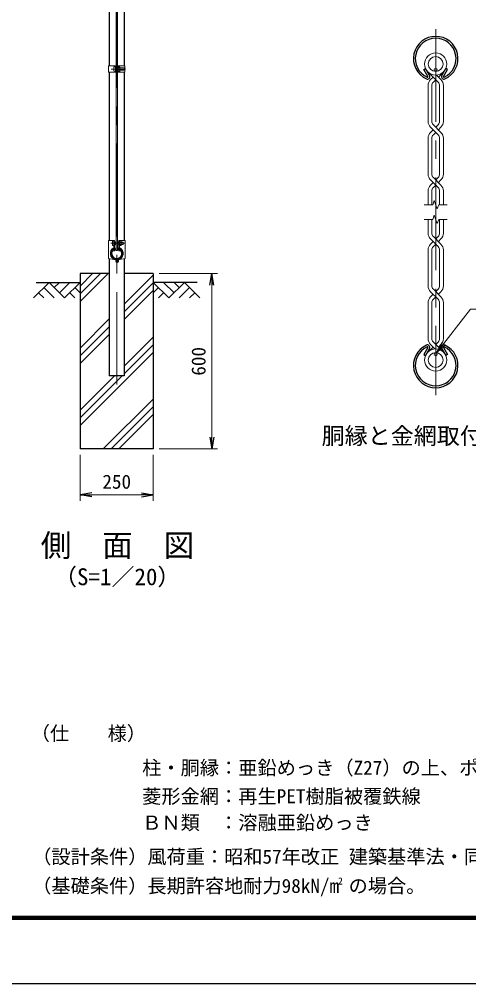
# Model space of a CAD drawing. Units: millimetres, scale not verified. Extents: x -4200 to 4200, y -2970 to 2970.
# Drawn here: x -376 to 1160, y -2970 to 331 of the extents above; entities that cross this region are included whole.
import ezdxf
from ezdxf.enums import TextEntityAlignment as Align

# ---------------------------------------------------------------- set-up
doc = ezdxf.new("R2010")
doc.units = ezdxf.units.MM
doc.header["$LTSCALE"] = 10
doc.linetypes.add('USER1', pattern=[50.8, 31.75, -6.35, 6.35, -6.35])
for name, color, linetype, lineweight in [('0-0_D-TTL-TXT', 7, 'Continuous', 25), ('0-1_D-BMK', 2, 'USER1', 13), ('0-2_D-STR1', 1, 'Continuous', 25), ('0-3_D-STR-DIM', 7, 'Continuous', 13), ('0-4_0', 7, 'Continuous', 25), ('0-6_D-BGD', 7, 'Continuous', 25), ('0-7_D-STR4', 7, 'Continuous', 25), ('0-8_D-DCR-HCH', 7, 'Continuous', 13), ('0-9_D-STR2', 7, 'Continuous', 13), ('0-A_D-STR3', 3, 'Continuous', 13), ('0-B_D-STR-TXT', 7, 'Continuous', 13), ('0-C_D-TTL', 7, 'Continuous', 25)]:
    doc.layers.add(name, color=color, linetype=linetype, lineweight=lineweight)
doc.styles.add('ＭＳ ゴシック', font='')
doc.styles.get('ＭＳ ゴシック').set_extended_font_data('MS Gothic')

# ---------------------------------------------------------------- blocks, each defined once
blk = doc.blocks.new('_Open')
at = {"layer": '0-4_0'}
blk.add_line((-10, 1.667), (0, 0), dxfattribs=at)
blk.add_lwpolyline([(-10, -1.667), (0, 0), (-10, 0)], dxfattribs=at)

msp = doc.modelspace()

# ---------------------------------------------------------------- linework, layer by layer
at = {"layer": '0-1_D-BMK'}
for p, q in [((-43.35, 1937.29), (-43.35, -919.77)), ((1047.29, 297.13), (1047.29, -955.19)), ((-62.63, 160.23), (-13.75, 160.23)), ((-63.68, -435.77), (-14.8, -435.77))]:
    msp.add_line(p, q, dxfattribs=at)
at = {"layer": '0-2_D-STR1'}
for p, q in [((-68.75, 799.73), (-68.75, 170.73)), ((-17.95, 799.73), (-17.95, 170.73)), ((-68.75, 149.73), (-68.75, -426.77)), ((-17.95, 149.73), (-17.95, -426.77)), ((1006.56, 158.92), (1012.11, 162.13)), ((1020.59, 134.61), (1006.56, 158.92)), ((1026.15, 137.81), (1012.11, 162.13)), ((1068.42, 137.81), (1082.46, 162.13)), ((1073.98, 134.61), (1088.02, 158.92)), ((1088.02, 158.92), (1082.46, 162.13)), ((-50.02, -455.44), (-53.53, -461.52)), ((-53.53, -461.52), (-52.14, -462.32)), ((-48.64, -456.24), (-52.14, -462.32)), ((-38.07, -456.24), (-34.56, -462.32)), ((-36.68, -455.44), (-33.17, -461.52)), ((-33.17, -461.52), (-34.56, -462.32)), ((-68.75, -488.44), (-68.75, -889.77)), ((-17.95, -488.44), (-17.95, -889.77)), ((1020.59, -792.67), (1006.56, -816.98)), ((1006.56, -816.98), (1012.11, -820.19)), ((1026.15, -795.88), (1012.11, -820.19)), ((1068.42, -795.88), (1082.46, -820.19)), ((1073.98, -792.67), (1088.02, -816.98)), ((1088.02, -816.98), (1082.46, -820.19)), ((-17.95, -889.77), (-68.75, -889.77))]:
    msp.add_line(p, q, dxfattribs=at)
for centre, radius, start, end in [((1047.29, 195.93), 76.2, 294.32478, 245.67522), ((1047.29, 195.93), 69.78, 294.32478, 245.67522), ((1019.2, 133.8), 8.02, 245.67522, 30), ((1019.2, 133.8), 1.6, 245.67522, 30), ((1075.37, 133.8), 8.02, 150, 294.32478), ((1075.37, 133.8), 1.6, 150, 294.32478), ((-43.35, -470.77), 19.05, 114.32478, 65.67522), ((-43.35, -470.77), 17.45, 114.32478, 65.67522), ((-50.37, -455.24), 2, 330, 114.32478), ((-50.37, -455.24), 0.401, 330, 114.32478), ((-36.33, -455.24), 2, 65.67522, 210), ((-36.33, -455.24), 0.401, 65.67522, 210), ((1047.29, -853.99), 76.2, 114.32478, 65.67522), ((1047.29, -853.99), 69.78, 114.32478, 65.67522), ((1019.2, -791.87), 8.02, 330, 114.32478), ((1019.2, -791.87), 1.6, 330, 114.32478), ((1075.37, -791.87), 8.02, 65.67522, 210), ((1075.37, -791.87), 1.6, 65.67522, 210)]:
    msp.add_arc(centre, radius, start, end, dxfattribs=at)
at = {"layer": '0-3_D-STR-DIM'}
for p, q in [((1042.15, -289.94), (1037.02, -304.03)), ((1052.42, -318.13), (1042.15, -289.94)), ((1008.15, -304.03), (1037.02, -304.03)), ((1057.55, -304.03), (1052.42, -318.13)), ((1057.55, -304.03), (1086.42, -304.03)), ((1008.15, -354.03), (1037.02, -354.03)), ((1042.15, -339.94), (1037.02, -354.03)), ((1052.42, -368.13), (1042.15, -339.94)), ((1057.55, -354.03), (1052.42, -368.13)), ((1057.55, -354.03), (1086.42, -354.03)), ((101.65, -539.77), (301.65, -539.77)), ((281.65, -1099.77), (281.65, -579.77)), ((101.65, -1139.77), (301.65, -1139.77)), ((-168.35, -1159.77), (-168.35, -1317.09)), ((81.65, -1159.77), (81.65, -1317.09)), ((-128.35, -1297.09), (41.65, -1297.09))]:
    msp.add_line(p, q, dxfattribs=at)
at = {"layer": '0-6_D-BGD'}
for p, q in [((-318.35, -569.77), (-168.35, -569.77)), ((231.65, -569.77), (81.65, -569.77))]:
    msp.add_line(p, q, dxfattribs=at)
at = {"layer": '0-7_D-STR4'}
for p, q in [((-168.35, -539.77), (-168.35, -1139.77)), ((-68.75, -539.77), (-168.35, -539.77)), ((81.65, -539.77), (-17.95, -539.77)), ((81.65, -539.77), (81.65, -1139.77)), ((81.65, -1139.77), (-168.35, -1139.77))]:
    msp.add_line(p, q, dxfattribs=at)
at = {"layer": '0-8_D-DCR-HCH'}
for p, q in [((-168.35, -635.5), (-72.62, -539.77)), ((-168.35, -608.99), (-99.14, -539.77)), ((-168.35, -582.47), (-125.66, -539.77)), ((-17.95, -644.2), (81.65, -544.6)), ((-274.78, -569.77), (-327.99, -622.99)), ((-292.51, -587.51), (-256.88, -622.99)), ((-274.78, -569.77), (-221.56, -622.99)), ((-257.04, -587.51), (-239.3, -569.77)), ((-239.3, -605.25), (-203.83, -569.77)), ((-221.56, -622.99), (-168.35, -569.77)), ((-186.09, -587.51), (-168.35, -605.17)), ((-17.95, -670.72), (81.65, -571.12)), ((134.86, -622.99), (81.65, -569.77)), ((99.39, -587.51), (81.65, -605.17)), ((152.6, -605.25), (117.12, -569.77)), ((188.07, -569.77), (134.86, -622.99)), ((170.43, -587.6), (152.6, -569.77)), ((205.81, -587.51), (170.17, -622.99)), ((188.07, -569.77), (241.28, -622.99)), ((-310.25, -605.25), (-292.43, -622.99)), ((-203.83, -605.25), (-186.01, -622.99)), ((-17.95, -697.23), (81.65, -597.63)), ((117.12, -605.25), (99.3, -622.99)), ((223.55, -605.25), (205.73, -622.99)), ((-168.35, -794.6), (-68.75, -695)), ((-168.35, -821.12), (-68.75, -721.52)), ((-168.35, -847.63), (-68.75, -748.03)), ((-17.95, -856.33), (81.65, -756.73)), ((-17.95, -882.85), (81.65, -783.25)), ((-168.35, -1059.77), (81.65, -809.77)), ((-168.35, -1033.25), (-24.88, -889.77)), ((-168.35, -1006.73), (-51.39, -889.77)), ((-89.26, -1139.77), (81.65, -968.86)), ((-62.74, -1139.77), (81.65, -995.38)), ((-36.23, -1139.77), (81.65, -1021.9))]:
    msp.add_line(p, q, dxfattribs=at)
at = {"layer": '0-9_D-STR2'}
for p, q in [((1047.29, 123.87), (1023.56, 147.6)), ((1029.4, 124.13), (1038.21, 132.94)), ((1065.17, 124.13), (1049.91, 139.4)), ((1056.36, 132.94), (1071.01, 147.6)), ((1021.2, 104.33), (1021.2, -18.92)), ((1034.03, 103.32), (1034.03, -17.91)), ((1039.18, 115.77), (1047.29, 123.87)), ((1055.39, 115.77), (1047.29, 123.87)), ((1060.54, 103.32), (1060.54, -17.91)), ((1073.37, 104.33), (1073.37, -18.92)), ((1065.17, -56.34), (1039.18, -30.35)), ((1055.39, -30.35), (1047.29, -38.46)), ((1047.29, -56.61), (1029.4, -38.72)), ((1038.21, -47.53), (1029.4, -56.34)), ((1029.4, -56.34), (1038.21, -47.53)), ((1039.18, -64.71), (1047.29, -56.61)), ((1055.39, -64.71), (1047.29, -56.61)), ((1065.17, -38.72), (1056.36, -47.53)), ((1021.2, -76.14), (1021.2, -199.39)), ((1034.03, -77.15), (1034.03, -198.38)), ((1060.54, -77.15), (1060.54, -198.38)), ((1073.37, -76.14), (1073.37, -199.39)), ((1047.29, -237.08), (1029.4, -219.19)), ((1038.21, -228), (1029.4, -236.82)), ((1029.4, -236.82), (1038.21, -228)), ((1065.17, -236.82), (1039.18, -210.83)), ((1055.39, -210.83), (1047.29, -218.93)), ((1065.17, -219.19), (1056.36, -228)), ((1021.2, -256.62), (1021.2, -304.03)), ((1034.03, -257.63), (1034.03, -304.03)), ((1039.18, -245.18), (1047.29, -237.08)), ((1055.39, -245.18), (1047.29, -237.08)), ((1060.54, -257.63), (1060.54, -304.03)), ((1073.37, -256.62), (1073.37, -304.03)), ((1021.2, -401.45), (1021.2, -354.03)), ((1034.03, -400.44), (1034.03, -354.03)), ((1060.54, -400.44), (1060.54, -354.03)), ((1073.37, -401.45), (1073.37, -354.03)), ((1055.39, -447.24), (1029.4, -421.25)), ((1065.17, -438.87), (1039.18, -412.88)), ((1055.39, -412.88), (1047.29, -420.99)), ((1065.17, -421.25), (1056.36, -430.06)), ((1021.2, -581.92), (1021.2, -458.67)), ((1038.21, -430.06), (1029.4, -438.87)), ((1034.03, -580.91), (1034.03, -459.68)), ((1047.29, -439.14), (1039.18, -447.24)), ((1060.54, -580.91), (1060.54, -459.68)), ((1073.37, -581.92), (1073.37, -458.67)), ((1065.17, -619.35), (1039.18, -593.36)), ((1055.39, -593.36), (1047.29, -601.46)), ((1055.39, -627.71), (1029.4, -601.72)), ((1038.21, -610.53), (1029.4, -619.35)), ((1047.29, -619.61), (1039.18, -627.71)), ((1065.17, -601.72), (1056.36, -610.53)), ((1021.2, -762.4), (1021.2, -639.15)), ((1034.03, -761.39), (1034.03, -640.16)), ((1060.54, -761.39), (1060.54, -640.16)), ((1073.37, -762.4), (1073.37, -639.15)), ((1038.21, -791.01), (1023.56, -805.66)), ((1029.4, -782.19), (1044.66, -797.46)), ((1039.18, -773.83), (1071.01, -805.66)), ((1055.39, -773.83), (1047.29, -781.93)), ((1065.17, -782.19), (1056.36, -791.01))]:
    msp.add_line(p, q, dxfattribs=at)
for centre, radius in [((1047.29, 177.41), 38.1), ((1047.29, 177.41), 25.27), ((1047.29, -835.47), 38.1), ((1047.29, -835.47), 25.27)]:
    msp.add_circle(centre, radius, dxfattribs=at)
for centre, radius, start, end in [((1049.2, 104.33), 28, 135, 180), ((1049.2, 104.33), 15.2, 131.19984, 183.80396), ((1045.37, 104.33), 15.2, 356.19604, 48.80016), ((1045.37, 104.33), 28, 0, 45), ((1049.2, -18.92), 28, 180, 225), ((1049.2, -18.92), 15.2, 176.19604, 228.80016), ((1045.37, -18.92), 15.2, 311.19984, 3.80396), ((1045.37, -18.92), 28, 315, 0), ((1049.2, -76.14), 28, 135, 180), ((1049.2, -76.14), 15.2, 131.19984, 183.80396), ((1045.37, -76.14), 15.2, 356.19604, 48.80016), ((1045.37, -76.14), 28, 0, 45), ((1049.2, -199.39), 28, 180, 225), ((1049.2, -199.39), 15.2, 176.19604, 228.80016), ((1045.37, -199.39), 15.2, 311.19984, 3.80396), ((1045.37, -199.39), 28, 315, 0), ((1049.2, -256.62), 28, 135, 180), ((1049.2, -256.62), 15.2, 131.19984, 183.80396), ((1045.37, -256.62), 15.2, 356.19604, 48.80016), ((1045.37, -256.62), 28, 0, 45), ((1049.2, -401.45), 28, 180, 225), ((1049.2, -401.45), 15.2, 176.19604, 228.80016), ((1045.37, -401.45), 15.2, 311.19984, 3.80396), ((1045.37, -401.45), 28, 315, 0), ((1049.2, -458.67), 28, 135, 180), ((1049.2, -458.67), 15.2, 131.19984, 183.80396), ((1045.37, -458.67), 15.2, 356.19604, 48.80016), ((1045.37, -458.67), 28, 0, 45), ((1049.2, -581.92), 28, 180, 225), ((1049.2, -581.92), 15.2, 176.19604, 228.80016), ((1045.37, -581.92), 15.2, 311.19984, 3.80396), ((1045.37, -581.92), 28, 315, 0), ((1049.2, -639.15), 28, 135, 180), ((1045.37, -639.15), 28, 0, 45), ((1049.2, -639.15), 15.2, 131.19984, 183.80396), ((1045.37, -639.15), 15.2, 356.19604, 48.80016), ((1049.2, -762.4), 28, 180, 225), ((1049.2, -762.4), 15.2, 176.19604, 228.80016), ((1045.37, -762.4), 15.2, 311.19984, 3.80396), ((1045.37, -762.4), 28, 315, 0)]:
    msp.add_arc(centre, radius, start, end, dxfattribs=at)
at = {"layer": '0-A_D-STR3'}
for p, q in [((-45.6, 1446.23), (-45.6, -460.77)), ((-41.1, 1446.23), (-41.1, -460.77)), ((-71.05, 170.73), (-45.6, 170.73)), ((-52.7, 166.73), (-52.7, 153.73)), ((-47.9, 170.73), (-47.9, 149.73)), ((-47.9, 168.23), (-47.9, 152.23)), ((-47.9, 166.43), (-47.9, 154.03)), ((-41.1, 170.73), (-15.65, 170.73)), ((-38.8, 170.73), (-38.8, 149.73)), ((-33.3, 168.33), (-38.8, 168.33)), ((-38.8, 168.33), (-38.8, 152.13)), ((-38.8, 166.43), (-38.8, 154.03)), ((-32.3, 166.15), (-32.3, 154.19)), ((-15.65, 170.73), (-15.65, 149.73)), ((-41.1, 149.73), (-15.65, 149.73)), ((-33.3, 164.28), (-38.8, 164.28)), ((-33.3, 156.18), (-38.8, 156.18)), ((-33.3, 152.13), (-38.8, 152.13)), ((-32.3, 164.23), (-16.9, 164.23)), ((-32.3, 156.23), (-16.9, 156.23)), ((-16.9, 164.23), (-16.9, 156.23)), ((-71.9, -426.77), (-71.9, -487.86)), ((-71.9, -426.77), (-50.35, -426.77)), ((-52.65, -426.77), (-52.65, -449.6)), ((-50.35, -426.77), (-50.35, -449.6)), ((-36.35, -426.77), (-36.35, -449.6)), ((-36.35, -426.77), (-14.8, -426.77)), ((-34.05, -426.77), (-34.05, -449.6)), ((-28.55, -427.67), (-34.05, -427.67)), ((-14.8, -426.77), (-14.8, -487.86)), ((-57.45, -429.27), (-57.45, -442.27)), ((-48.65, -430.46), (-50.35, -430.46)), ((-48.65, -441.09), (-50.35, -441.09)), ((-48.65, -430.46), (-48.65, -441.09)), ((-48.65, -431.77), (-45.6, -431.77)), ((-48.65, -439.77), (-45.6, -439.77)), ((-45.6, -460.77), (-41.1, -460.77)), ((-41.1, -431.77), (-36.35, -431.77)), ((-41.1, -439.77), (-36.35, -439.77)), ((-28.55, -431.72), (-34.05, -431.72)), ((-28.55, -439.82), (-34.05, -439.82)), ((-28.55, -443.87), (-34.05, -443.87)), ((-27.55, -429.86), (-27.55, -441.81)), ((-27.55, -431.77), (-21.65, -431.77)), ((-27.55, -439.77), (-21.65, -439.77)), ((-21.65, -431.77), (-21.65, -439.77)), ((-71.9, -487.86), (-47.46, -492.39)), ((-46.65, -493.37), (-46.65, -498.77)), ((-44.35, -493.37), (-44.35, -498.77)), ((-42.35, -493.37), (-42.35, -498.27)), ((-40.05, -493.37), (-40.05, -498.77)), ((-40.05, -493.37), (-37.75, -493.37)), ((-14.8, -487.86), (-39.24, -492.39)), ((-37.75, -493.37), (-37.75, -498.77)), ((-43.35, -499.77), (-41.05, -499.77)), ((-43.35, -502.07), (-41.05, -502.07)), ((-42.35, -498.27), (-40.05, -498.27))]:
    msp.add_line(p, q, dxfattribs=at)
msp.add_lwpolyline([(-71.05, 170.73), (-71.05, 149.73), (-45.6, 149.73)], dxfattribs=at)
for centre in [(1047.29, 157.34), (1047.29, -815.4)]:
    msp.add_circle(centre, 5.2, dxfattribs=at)
for centre, radius, start, end in [((-34.84, 166.31), 2.54, 307.21089, 52.78911), ((-41, 160.23), 8.7, 332.26063, 27.73937), ((-34.85, 154.16), 2.55, 307.42505, 52.57495), ((-24.4, 160.23), 8.5, 331.92751, 28.07249), ((-30.09, -429.7), 2.54, 307.21089, 52.78911), ((-43.35, -470.77), 22, 118.0884, 259.22478), ((-43.35, -470.77), 19.7, 118.0884, 259.22478), ((-54.65, -449.6), 2, 298.0884, 0), ((-54.65, -449.6), 4.3, 298.0884, 0), ((-43.35, -470.77), 19.7, 280.77522, 61.9116), ((-43.35, -470.77), 22, 280.77522, 61.9116), ((-32.05, -449.6), 4.3, 180, 241.9116), ((-32.05, -449.6), 2, 180, 241.9116), ((-36.25, -435.77), 8.7, 332.26063, 27.73937), ((-30.1, -441.85), 2.55, 307.42505, 52.57495), ((-29.15, -435.77), 8.5, 331.92751, 28.07249), ((-47.65, -493.37), 1, 0, 79.22478), ((-47.65, -493.37), 3.3, 0, 79.22478), ((-39.05, -493.37), 3.3, 100.77522, 180), ((-39.05, -493.37), 1, 100.77522, 180), ((-43.35, -498.77), 3.3, 180, 270), ((-43.35, -498.77), 1, 180, 270), ((-41.05, -498.77), 3.3, 270, 0), ((-41.05, -498.77), 1, 270, 0)]:
    msp.add_arc(centre, radius, start, end, dxfattribs=at)
for centre, start_param, end_param in [((-47.9, 166.73), 1.5707963, 3.1415927), ((-47.9, 153.73), 3.1415927, 4.712389), ((-52.65, -429.27), 1.5707963, 3.1415927), ((-52.65, -442.27), 3.1415927, 4.712389)]:
    msp.add_ellipse(centre, major_axis=(4.8, 0), ratio=0.3125, start_param=start_param, end_param=end_param, dxfattribs=at)
at = {"layer": '0-B_D-STR-TXT'}
msp.add_lwpolyline([(1548.16, -661.17), (1166.23, -661.17), (1051.68, -809.7)], dxfattribs=at)
at = {"layer": '0-C_D-TTL', "color": 2}
msp.add_lwpolyline([(-4199.68, 2970.23), (4200.32, 2970.23), (4200.32, -2969.77), (-4199.68, -2969.77)], close=True, dxfattribs=at)
at = {"layer": '0-C_D-TTL'}
for points in [[(-3929.68, 2750.23), (3930.32, 2750.23), (3930.32, -2749.77), (-3929.68, -2749.77)], [(-3927.18, 2747.73), (3927.82, 2747.73), (3927.82, -2747.27), (-3927.18, -2747.27)], [(-3924.68, 2745.23), (3925.32, 2745.23), (3925.32, -2744.77), (-3924.68, -2744.77)], [(-3922.18, 2742.73), (3922.82, 2742.73), (3922.82, -2742.27), (-3922.18, -2742.27)], [(-3919.68, 2740.23), (3920.32, 2740.23), (3920.32, -2739.77), (-3919.68, -2739.77)]]:
    msp.add_lwpolyline(points, close=True, dxfattribs=at)

# ---------------------------------------------------------------- block references
at = {"layer": '0-3_D-STR-DIM', "xscale": 4, "yscale": 4}
for p, rotation in [((281.65, -539.77), 90), ((281.65, -1139.77), 270), ((-168.35, -1297.09), 180)]:
    msp.add_blockref('_Open', p, dxfattribs=dict(at, rotation=rotation))
msp.add_blockref('_Open', (81.65, -1297.09), dxfattribs=at)
at = {"layer": '0-B_D-STR-TXT', "xscale": 4, "yscale": 4, "rotation": 232.35992}
msp.add_blockref('_Open', (1050.46, -811.29), dxfattribs=at)

# ---------------------------------------------------------------- texts
at = {"layer": '0-0_D-TTL-TXT', "style": 'ＭＳ ゴシック'}
for s, height, p in [('胴縁と金網取付断面図', 57.7, (657.44, -1141.13)), ('側\u3000面\u3000図', 76.97, (-303.25, -1531.38)), ('（S=1／20）', 57.7, (-257.77, -1623.36)), ('（仕\u3000\u3000様）', 48.17, (-337.25, -2151.6)), ('柱・胴縁：亜鉛めっき（Z27）の上、ポリエステル樹脂静電粉体塗装', 48.17, (43.76, -2269.3)), ('菱形金網：再生PET樹脂被覆鉄線', 48.17, (43.76, -2366.96)), ('ＢＮ類\u3000：溶融亜鉛めっき', 48.17, (43.76, -2457.1)), ('（設計条件）風荷重：昭和57年改正 建築基準法・同施行令に基づく風圧力に準拠。', 48.09, (-332.13, -2573.38)), ('（基礎条件）長期許容地耐力98kN/m の場合。', 48.09, (-332.13, -2673.38)), ('2', 24.05, (713.34, -2637.57))]:
    msp.add_text(s, height=height, dxfattribs=at).set_placement(p, align=Align.BOTTOM_LEFT)
at = {"layer": '0-3_D-STR-DIM', "style": 'ＭＳ ゴシック'}
msp.add_text('600', height=48.09, rotation=90, dxfattribs=at).set_placement((274.9, -889.02), align=Align.BOTTOM_LEFT)
msp.add_text('250', height=48.09, dxfattribs=at).set_placement((-92.35, -1290.34), align=Align.BOTTOM_LEFT)

doc.saveas('drawing.dxf')
